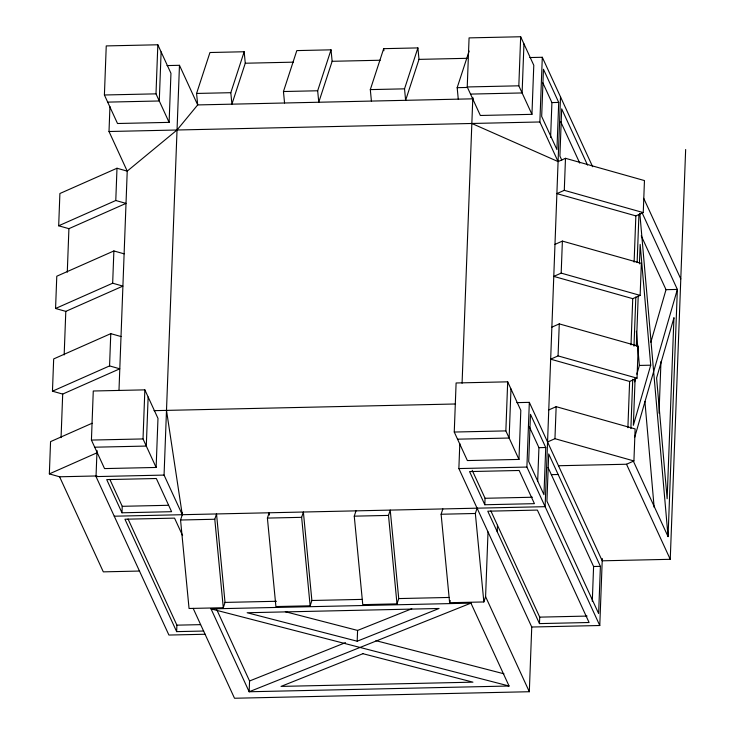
<?xml version="1.0" encoding="UTF-8"?>
<svg xmlns="http://www.w3.org/2000/svg" width="735" height="735" viewBox="0 0 735 735"><rect width="100%" height="100%" fill="white"/><g stroke="black" fill="none" stroke-linecap="round" stroke-linejoin="round"><path stroke-width="1.1" d="M97.002 475.949L59.59 476.785L49.346 473.891L50.559 441.625L92.086 423.25M52.461 391.195L109.561 365.92L119.796 368.805L62.695 394.079L52.461 391.195L53.673 358.928L110.774 333.653L121.009 336.538M55.566 308.489L112.666 283.214L122.901 286.099L65.801 311.374L55.566 308.489L56.779 276.222L113.879 250.947L124.114 253.832M58.681 225.783L115.781 200.508L126.016 203.393L68.915 228.668L58.681 225.783L59.893 193.516L116.994 168.242L127.228 171.126L177.034 130.003L197.687 104.921L196.585 93.446L209.953 52.516L244.176 51.753L245.269 63.228L231.911 104.159L230.808 92.693L244.176 51.753M61.06 437.637L62.695 394.079M64.165 354.931L65.801 311.374M67.28 272.226L68.915 228.668M91.425 440.072L93.271 391.002L144.859 389.862L157.979 418.39L156.132 467.451L104.545 468.59L91.425 440.072L143.022 438.933L156.132 467.451M104.407 94.99L106.244 45.919L157.832 44.78L170.952 73.307L169.114 122.368L117.517 123.508L104.407 94.99L155.995 93.85L169.114 122.368M205.194 634.25L168.912 635.049L96.028 476.592L97.011 450.491M118.978 390.579L127.228 171.126L109.01 131.51L109.947 106.538M109.561 365.92L110.774 333.653M112.666 283.214L113.879 250.947M115.781 200.508L116.994 168.242M121.982 512.791L106.722 479.606L156.334 478.513L171.595 511.689L121.982 512.791L122.23 506.314L109.827 479.358M143.022 438.933L144.859 389.862M155.995 93.85L157.832 44.78M148.139 396.992L146.293 446.062L94.705 447.202M161.112 51.909L159.275 100.98L107.677 102.119M223.293 607.726L214.785 519.25L216.522 513.949L225.02 602.415L223.293 607.726L189.051 608.479L180.553 520.012L182.28 514.702L164.061 475.086L179.469 65.305L167.001 65.58M203.705 631.034L176.648 631.631L176.887 625.163L128.055 519.002M182.372 512.433L182.28 514.702L166.496 410.387M216.687 609.499L249.56 680.987L249.156 691.764L509.061 686.012L470.942 603.132L211.037 608.883L249.156 691.764L470.942 603.132M357.182 641.214L439.061 608.488L247.153 612.742L357.182 641.214L357.587 630.428L411.82 608.755M454.258 432.042L456.104 382.972L507.692 381.832L520.812 410.35L518.974 459.421L467.377 460.56L454.258 432.042L505.855 430.894L518.974 459.421M467.239 86.96L469.077 37.889L520.674 36.75L533.785 65.268L531.947 114.338L480.359 115.478L467.239 86.96L518.827 85.811L531.947 114.338M193.158 608.341L234.511 698.25L529.319 691.727L531.745 627.019L458.87 468.562L459.807 443.591M462.076 383.257L472.825 97.369M484.815 504.752L469.555 471.576L519.167 470.483L534.428 503.659L484.815 504.752L485.063 498.284L472.182 470.29M442.847 508.932L441.119 514.243L449.618 602.709L483.85 601.956L485.587 596.645L488.022 531.947M497.228 531.745L497.476 525.268M505.855 430.894L507.692 381.832M518.827 85.811L520.674 36.75M510.972 388.962L509.134 438.032L457.537 439.172M523.954 43.879L522.107 92.95L470.519 94.089M531.745 627.019L599.778 625.513L526.894 467.056L529.329 402.357L516.861 402.633M643.254 212.599L564.287 190.337L556.891 193.617L635.849 215.879L643.254 212.599L644.457 180.571L565.491 158.31L558.095 161.59L539.867 121.973L542.301 57.275L529.834 57.55M537.671 481.361L538.939 447.661L529.402 426.925M550.607 137.408L551.912 102.578L542.853 82.88M545.737 447.514L543.964 494.692L528.704 461.516L530.477 414.329L545.737 447.514L538.939 447.661M558.719 102.431L556.937 149.609L541.677 116.433L543.45 69.246L558.719 102.431L551.912 102.578M539.481 623.602L487.774 511.192L537.386 510.09L589.093 622.499L539.481 623.602L539.72 617.134L490.851 510.889M560.52 96.882L545.122 506.672L114.256 516.209M547.547 441.965L554.953 438.694L556.156 406.666L635.123 428.928L633.919 460.955L626.514 464.235L558.481 465.742M558.067 355.905L559.271 323.887L638.228 346.148L637.024 378.167L629.629 381.447L550.662 359.185L558.067 355.905L637.024 378.167M561.182 273.126L562.385 241.098L641.343 263.36L640.139 295.387L632.743 298.658L553.777 276.397L561.182 273.126L640.139 295.387M564.287 190.337L565.491 158.31M592.291 601.331L593.595 566.501L548.044 467.451M600.403 566.354L598.63 613.541L546.923 501.132L548.705 453.945L600.403 566.354L593.595 566.501M599.778 625.513L602.296 558.526M627.892 427.696L629.629 381.447M630.997 344.908L632.743 298.658M634.112 262.129L635.849 215.879M630.887 428.56L632.734 379.343M633.983 346.157L635.839 296.949M637.126 262.615L638.936 214.556M635.123 378.369L633.359 425.308L650.714 365.185L640.157 244.406L639.432 263.874M636.326 346.304L638.228 295.929M659.029 413.134L660.967 361.611M633.276 460.983L668.06 536.614L677.358 289.425L642.096 212.755M529.329 402.357L602.213 560.814L670.246 559.307L685.654 149.517M634.636 381.832L635.582 378.553M636.85 374.179L639.367 365.442L636.381 331.255M650.842 342.253L666.02 289.673L641.242 235.806M634.682 437.307L677.358 289.425L666.02 289.673M284.555 102.992L283.453 91.526L296.811 50.596L331.035 49.833L332.137 61.299L318.769 102.239L317.667 90.772L331.035 49.833M371.414 101.072L370.311 89.606L383.679 48.666L417.893 47.913L418.996 59.379L405.628 100.318L404.526 88.843L417.893 47.913M310.142 605.805L301.644 517.33L303.38 512.019L311.879 600.495L310.142 605.805L275.91 606.559L267.402 518.083L269.139 512.782L269.359 515.051M458.272 99.151L457.17 87.676L469.132 51.055M397.001 603.876L388.503 515.41L390.23 510.099L398.728 598.575L397.001 603.876L362.759 604.639L354.261 516.163L355.997 510.862M483.85 601.956L475.352 513.48L477.088 508.179M449.618 602.709L450.307 600.587M554.98 244.378L562.385 241.098M49.346 473.891L97.103 452.76M551.866 327.158L559.271 323.887M548.751 409.946L556.156 406.666M249.56 680.987L345.523 642.629M245.269 63.228L293.338 62.163M332.137 61.299L380.197 60.242M418.996 59.379L467.065 58.313M196.585 93.446L230.808 92.693M283.453 91.526L317.667 90.772M370.311 89.606L404.526 88.843M457.17 87.676L467.442 87.456M473.101 98.821L197.687 104.921L179.469 65.305M109.01 131.51L539.867 121.973M639.367 365.442L650.714 365.185M154.019 410.663L455.562 403.984M96.028 476.592L164.061 475.086M458.87 468.562L526.894 467.056M551.351 474.645L558.15 474.498M122.23 506.314L168.453 505.294M485.063 498.284L532.416 497.237M180.553 520.012L214.785 519.25M267.402 518.083L301.644 517.33M354.261 516.163L388.503 515.41M441.119 514.243L475.352 513.48M139.595 571.049L103.313 571.858L59.59 476.785M225.02 602.415L276.498 601.276M311.879 600.495L362.208 599.383M398.728 598.575L449.057 597.454M176.887 625.163L200.563 624.64M539.72 617.134L587.081 616.077M285.345 611.731L357.587 630.428M375.907 640.663L503.953 673.802M211.037 608.883L509.061 686.012M554.953 438.694L633.919 460.955M471.842 123.48L558.095 161.59M643.713 198.321L680.785 278.923M542.301 57.275L592.649 166.735M587.522 165.072L561.678 108.863L559.905 156.05L561.788 160.156M560.612 121.505L579.768 163.133M626.514 464.235L670.246 559.307M485.587 596.645L529.319 691.727M182.592 535.595L174.553 518.129L124.941 519.222L176.648 631.631M383.679 48.666L383.881 50.752M639.836 213.37L668.06 536.614M644.898 401.42L654.141 507.279M673.94 317.851L667.141 498.753L656.594 377.974L673.94 317.851M362.915 653.691L281.036 686.407L472.945 682.163L362.915 653.691"/></g></svg>
